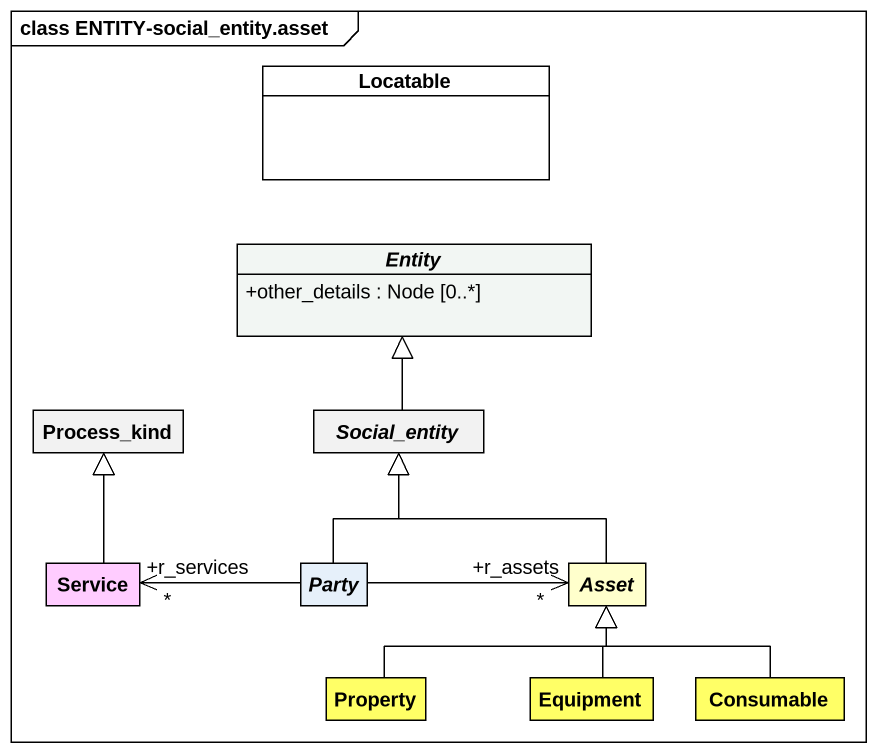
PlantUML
@startuml
mainframe class ENTITY-social_entity.asset
hide circle
hide empty members
skinparam classAttributeIconSize 0
class Locatable #FFFFFF
abstract class "Entity" as Entity_ #F2F6F3 {
  +other_details : Node [0..*]
}
class Process_kind #F2F2F2
abstract class Social_entity #F2F2F2
class Service #FFCCFF
abstract class Party
abstract class Asset #FFFFCC
class Property #FFFF66
class Equipment #FFFF66
class Consumable #FFFF66
Social_entity -up-|> Entity_
Service -up-|> Process_kind
Party -up-|> Social_entity
Party -left-> "+r_services\n*" Service
Party -right-> "+r_assets\n*" Asset
Asset -up-|> Social_entity
Property -right-|> Asset
Equipment -up-|> Asset
Consumable -up-|> Asset
@enduml
